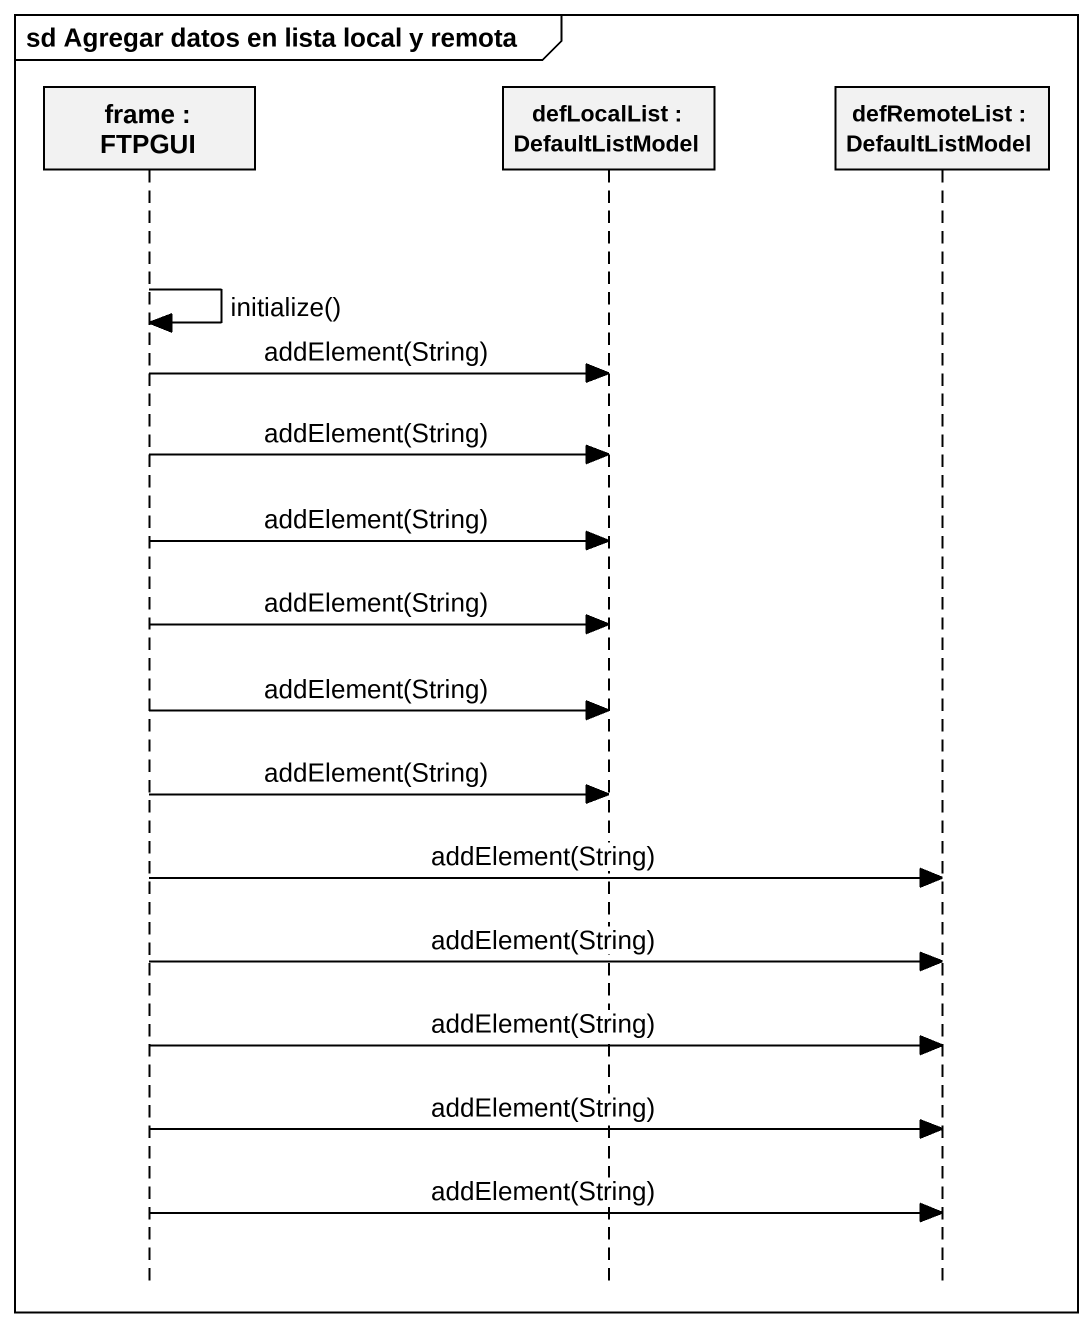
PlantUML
@startuml
mainframe sd Agregar datos en lista local y remota
hide footbox
participant "frame : FTPGUI" as frame_
participant "defLocalList : DefaultListModel" as defLocalList
participant "defRemoteList : DefaultListModel" as defRemoteList

frame_ -> frame_ : initialize()
frame_ -> defLocalList : addElement(String)
frame_ -> defLocalList : addElement(String)
frame_ -> defLocalList : addElement(String)
frame_ -> defLocalList : addElement(String)
frame_ -> defLocalList : addElement(String)
frame_ -> defLocalList : addElement(String)
frame_ -> defRemoteList : addElement(String)
frame_ -> defRemoteList : addElement(String)
frame_ -> defRemoteList : addElement(String)
frame_ -> defRemoteList : addElement(String)
frame_ -> defRemoteList : addElement(String)
@enduml
